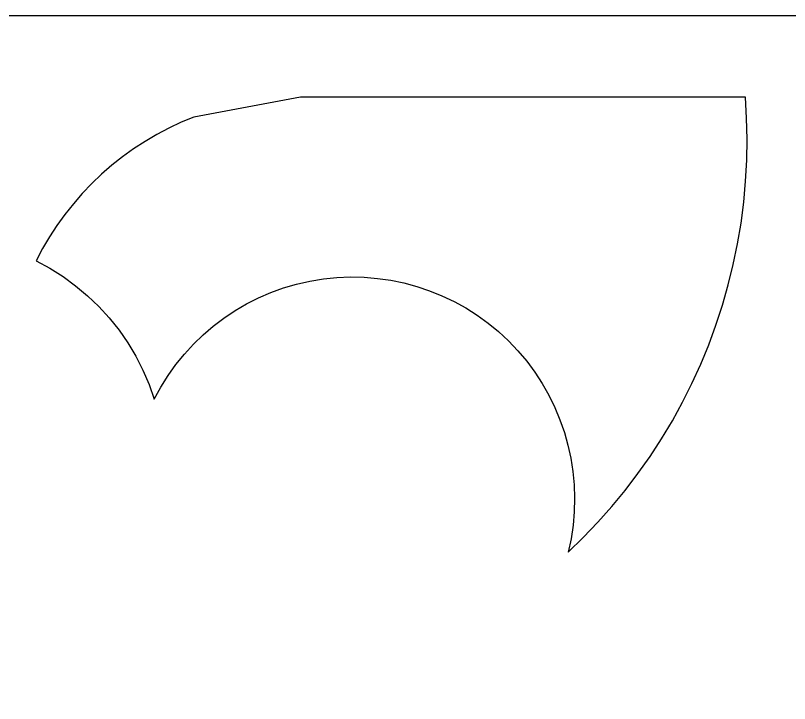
# Model space of a CAD drawing. Header units: centimetres. Extents: x -27 to -14.7, y 2.8 to 9.
# Drawn here: x -22.21 to -20.433, y 7.422 to 9.001 of the extents above; entities that cross this region are included whole.
import ezdxf

# ---------------------------------------------------------------- set-up
doc = ezdxf.new("R2010")
doc.units = ezdxf.units.CM
doc.header["$MEASUREMENT"] = 0
doc.layers.add('layer 1', color=7, linetype='Continuous')

msp = doc.modelspace()

# ---------------------------------------------------------------- linework, layer by layer
at = {"layer": 'layer 1', "color": 250}
for points, knots in [([(-26.99914, 2.79014), (-26.99914, 2.79014), (-14.72739, 2.79014), (-14.72739, 2.79014), (-14.72739, 2.79014), (-14.72739, 2.79014), (-14.72739, 9.00077), (-14.72739, 9.00077), (-14.72739, 9.00077), (-14.72739, 9.00077), (-26.99914, 9.00077), (-26.99914, 9.00077), (-26.99914, 9.00077), (-26.99914, 9.00077), (-26.99914, 2.79014), (-26.99914, 2.79014)], [0, 0, 0, 0, 0.2, 0.2, 0.2, 0.2, 0.4, 0.4, 0.4, 0.4, 0.6, 0.6, 0.6, 0.6, 1, 1, 1, 1]), ([(-20.87321, 7.83753), (-20.87321, 7.83753), (-20.90664, 7.80265), (-20.90664, 7.80265), (-20.90664, 7.80265), (-20.90664, 7.80265), (-20.94139, 7.76904), (-20.94139, 7.76904), (-20.94139, 7.76904), (-20.94139, 7.76904), (-20.9348, 7.79979), (-20.9348, 7.79979), (-20.9348, 7.79979), (-20.9348, 7.79979), (-20.93016, 7.83069), (-20.93016, 7.83069), (-20.93016, 7.83069), (-20.93016, 7.83069), (-20.92743, 7.86167), (-20.92743, 7.86167), (-20.92743, 7.86167), (-20.92743, 7.86167), (-20.92659, 7.89261), (-20.92659, 7.89261), (-20.92659, 7.89261), (-20.92659, 7.89261), (-20.92763, 7.92341), (-20.92763, 7.92341), (-20.92763, 7.92341), (-20.92763, 7.92341), (-20.93051, 7.95402), (-20.93051, 7.95402), (-20.93051, 7.95402), (-20.93051, 7.95402), (-20.93523, 7.98436), (-20.93523, 7.98436), (-20.93523, 7.98436), (-20.93523, 7.98436), (-20.94176, 8.01436), (-20.94176, 8.01436), (-20.94176, 8.01436), (-20.94176, 8.01436), (-20.95008, 8.04389), (-20.95008, 8.04389), (-20.95008, 8.04389), (-20.95008, 8.04389), (-20.96017, 8.07286), (-20.96017, 8.07286), (-20.96017, 8.07286), (-20.96017, 8.07286), (-20.97201, 8.10127), (-20.97201, 8.10127), (-20.97201, 8.10127), (-20.97201, 8.10127), (-20.98558, 8.12893), (-20.98558, 8.12893), (-20.98558, 8.12893), (-20.98558, 8.12893), (-21.00085, 8.15583), (-21.00085, 8.15583), (-21.00085, 8.15583), (-21.00085, 8.15583), (-21.01781, 8.1819), (-21.01781, 8.1819), (-21.01781, 8.1819), (-21.01781, 8.1819), (-21.03643, 8.20698), (-21.03643, 8.20698), (-21.03643, 8.20698), (-21.03643, 8.20698), (-21.0567, 8.23107), (-21.0567, 8.23107), (-21.0567, 8.23107), (-21.0567, 8.23107), (-21.0784, 8.25381), (-21.0784, 8.25381), (-21.0784, 8.25381), (-21.0784, 8.25381), (-21.10132, 8.27509), (-21.10132, 8.27509), (-21.10132, 8.27509), (-21.10132, 8.27509), (-21.12536, 8.29478), (-21.12536, 8.29478), (-21.12536, 8.29478), (-21.12536, 8.29478), (-21.15044, 8.31292), (-21.15044, 8.31292), (-21.15044, 8.31292), (-21.15044, 8.31292), (-21.17648, 8.32943), (-21.17648, 8.32943), (-21.17648, 8.32943), (-21.17648, 8.32943), (-21.2034, 8.34429), (-21.2034, 8.34429), (-21.2034, 8.34429), (-21.2034, 8.34429), (-21.23112, 8.35746), (-21.23112, 8.35746), (-21.23112, 8.35746), (-21.23112, 8.35746), (-21.25957, 8.36899), (-21.25957, 8.36899), (-21.25957, 8.36899), (-21.25957, 8.36899), (-21.28865, 8.37874), (-21.28865, 8.37874), (-21.28865, 8.37874), (-21.28865, 8.37874), (-21.31829, 8.38676), (-21.31829, 8.38676), (-21.31829, 8.38676), (-21.31829, 8.38676), (-21.34842, 8.39295), (-21.34842, 8.39295), (-21.34842, 8.39295), (-21.34842, 8.39295), (-21.37893, 8.39735), (-21.37893, 8.39735), (-21.37893, 8.39735), (-21.37893, 8.39735), (-21.40977, 8.39989), (-21.40977, 8.39989), (-21.40977, 8.39989), (-21.40977, 8.39989), (-21.44084, 8.40059), (-21.44084, 8.40059), (-21.44084, 8.40059), (-21.44084, 8.40059), (-21.47207, 8.39932), (-21.47207, 8.39932), (-21.47207, 8.39932), (-21.47207, 8.39932), (-21.50337, 8.39613), (-21.50337, 8.39613), (-21.50337, 8.39613), (-21.50337, 8.39613), (-21.53442, 8.39107), (-21.53442, 8.39107), (-21.53442, 8.39107), (-21.53442, 8.39107), (-21.56489, 8.38408), (-21.56489, 8.38408), (-21.56489, 8.38408), (-21.56489, 8.38408), (-21.5947, 8.37532), (-21.5947, 8.37532), (-21.5947, 8.37532), (-21.5947, 8.37532), (-21.62381, 8.36482), (-21.62381, 8.36482), (-21.62381, 8.36482), (-21.62381, 8.36482), (-21.65212, 8.35263), (-21.65212, 8.35263), (-21.65212, 8.35263), (-21.65212, 8.35263), (-21.67958, 8.33876), (-21.67958, 8.33876), (-21.67958, 8.33876), (-21.67958, 8.33876), (-21.7061, 8.32328), (-21.7061, 8.32328), (-21.7061, 8.32328), (-21.7061, 8.32328), (-21.73163, 8.30627), (-21.73163, 8.30627), (-21.73163, 8.30627), (-21.73163, 8.30627), (-21.75608, 8.28775), (-21.75608, 8.28775), (-21.75608, 8.28775), (-21.75608, 8.28775), (-21.77939, 8.26778), (-21.77939, 8.26778), (-21.77939, 8.26778), (-21.77939, 8.26778), (-21.80151, 8.2464), (-21.80151, 8.2464), (-21.80151, 8.2464), (-21.80151, 8.2464), (-21.82233, 8.22367), (-21.82233, 8.22367), (-21.82233, 8.22367), (-21.82233, 8.22367), (-21.84181, 8.19962), (-21.84181, 8.19962), (-21.84181, 8.19962), (-21.84181, 8.19962), (-21.85987, 8.17431), (-21.85987, 8.17431), (-21.85987, 8.17431), (-21.85987, 8.17431), (-21.87645, 8.14782), (-21.87645, 8.14782), (-21.87645, 8.14782), (-21.87645, 8.14782), (-21.89146, 8.12016), (-21.89146, 8.12016), (-21.89146, 8.12016), (-21.89146, 8.12016), (-21.90338, 8.15391), (-21.90338, 8.15391), (-21.90338, 8.15391), (-21.90338, 8.15391), (-21.91751, 8.18668), (-21.91751, 8.18668), (-21.91751, 8.18668), (-21.91751, 8.18668), (-21.93377, 8.21851), (-21.93377, 8.21851), (-21.93377, 8.21851), (-21.93377, 8.21851), (-21.95216, 8.24917), (-21.95216, 8.24917), (-21.95216, 8.24917), (-21.95216, 8.24917), (-21.97254, 8.27856), (-21.97254, 8.27856), (-21.97254, 8.27856), (-21.97254, 8.27856), (-21.99483, 8.3065), (-21.99483, 8.3065), (-21.99483, 8.3065), (-21.99483, 8.3065), (-22.0189, 8.33285), (-22.0189, 8.33285), (-22.0189, 8.33285), (-22.0189, 8.33285), (-22.04472, 8.3576), (-22.04472, 8.3576), (-22.04472, 8.3576), (-22.04472, 8.3576), (-22.07213, 8.38057), (-22.07213, 8.38057), (-22.07213, 8.38057), (-22.07213, 8.38057), (-22.10097, 8.40166), (-22.10097, 8.40166), (-22.10097, 8.40166), (-22.10097, 8.40166), (-22.13115, 8.42074), (-22.13115, 8.42074), (-22.13115, 8.42074), (-22.13115, 8.42074), (-22.16257, 8.43781), (-22.16257, 8.43781), (-22.16257, 8.43781), (-22.16257, 8.43781), (-22.14795, 8.46556), (-22.14795, 8.46556), (-22.14795, 8.46556), (-22.14795, 8.46556), (-22.1321, 8.49256), (-22.1321, 8.49256), (-22.1321, 8.49256), (-22.1321, 8.49256), (-22.11503, 8.51877), (-22.11503, 8.51877), (-22.11503, 8.51877), (-22.11503, 8.51877), (-22.09677, 8.54413), (-22.09677, 8.54413), (-22.09677, 8.54413), (-22.09677, 8.54413), (-22.07738, 8.56865), (-22.07738, 8.56865), (-22.07738, 8.56865), (-22.07738, 8.56865), (-22.05685, 8.59222), (-22.05685, 8.59222), (-22.05685, 8.59222), (-22.05685, 8.59222), (-22.03523, 8.61487), (-22.03523, 8.61487), (-22.03523, 8.61487), (-22.03523, 8.61487), (-22.01256, 8.63653), (-22.01256, 8.63653), (-22.01256, 8.63653), (-22.01256, 8.63653), (-21.9889, 8.6571), (-21.9889, 8.6571), (-21.9889, 8.6571), (-21.9889, 8.6571), (-21.96436, 8.67656), (-21.96436, 8.67656), (-21.96436, 8.67656), (-21.96436, 8.67656), (-21.93898, 8.69479), (-21.93898, 8.69479), (-21.93898, 8.69479), (-21.93898, 8.69479), (-21.9128, 8.71186), (-21.9128, 8.71186), (-21.9128, 8.71186), (-21.9128, 8.71186), (-21.88584, 8.7277), (-21.88584, 8.7277), (-21.88584, 8.7277), (-21.88584, 8.7277), (-21.85819, 8.74228), (-21.85819, 8.74228), (-21.85819, 8.74228), (-21.85819, 8.74228), (-21.82985, 8.75555), (-21.82985, 8.75555), (-21.82985, 8.75555), (-21.82985, 8.75555), (-21.80088, 8.76755), (-21.80088, 8.76755), (-21.80088, 8.76755), (-21.80088, 8.76755), (-21.55614, 8.81326), (-21.55614, 8.81326), (-21.55614, 8.81326), (-21.55614, 8.81326), (-20.53433, 8.81326), (-20.53433, 8.81326), (-20.53433, 8.81326), (-20.53433, 8.81326), (-20.53152, 8.76497), (-20.53152, 8.76497), (-20.53152, 8.76497), (-20.53152, 8.76497), (-20.53051, 8.71669), (-20.53051, 8.71669), (-20.53051, 8.71669), (-20.53051, 8.71669), (-20.53131, 8.6684), (-20.53131, 8.6684), (-20.53131, 8.6684), (-20.53131, 8.6684), (-20.5339, 8.62021), (-20.5339, 8.62021), (-20.5339, 8.62021), (-20.5339, 8.62021), (-20.5383, 8.57216), (-20.5383, 8.57216), (-20.5383, 8.57216), (-20.5383, 8.57216), (-20.54449, 8.5243), (-20.54449, 8.5243), (-20.54449, 8.5243), (-20.54449, 8.5243), (-20.55248, 8.47667), (-20.55248, 8.47667), (-20.55248, 8.47667), (-20.55248, 8.47667), (-20.56224, 8.42927), (-20.56224, 8.42927), (-20.56224, 8.42927), (-20.56224, 8.42927), (-20.57378, 8.38235), (-20.57378, 8.38235), (-20.57378, 8.38235), (-20.57378, 8.38235), (-20.58705, 8.33589), (-20.58705, 8.33589), (-20.58705, 8.33589), (-20.58705, 8.33589), (-20.60204, 8.29), (-20.60204, 8.29), (-20.60204, 8.29), (-20.60204, 8.29), (-20.61871, 8.24472), (-20.61871, 8.24472), (-20.61871, 8.24472), (-20.61871, 8.24472), (-20.63708, 8.20009), (-20.63708, 8.20009), (-20.63708, 8.20009), (-20.63708, 8.20009), (-20.65711, 8.15616), (-20.65711, 8.15616), (-20.65711, 8.15616), (-20.65711, 8.15616), (-20.67878, 8.11299), (-20.67878, 8.11299), (-20.67878, 8.11299), (-20.67878, 8.11299), (-20.70207, 8.07061), (-20.70207, 8.07061), (-20.70207, 8.07061), (-20.70207, 8.07061), (-20.72693, 8.02912), (-20.72693, 8.02912), (-20.72693, 8.02912), (-20.72693, 8.02912), (-20.7533, 7.98867), (-20.7533, 7.98867), (-20.7533, 7.98867), (-20.7533, 7.98867), (-20.78115, 7.94919), (-20.78115, 7.94919), (-20.78115, 7.94919), (-20.78115, 7.94919), (-20.81044, 7.91085), (-20.81044, 7.91085), (-20.81044, 7.91085), (-20.81044, 7.91085), (-20.84113, 7.87363), (-20.84113, 7.87363), (-20.84113, 7.87363), (-20.84113, 7.87363), (-20.87321, 7.83753), (-20.87321, 7.83753)], [0, 0, 0, 0, 0.0097087, 0.0097087, 0.0097087, 0.0097087, 0.0194175, 0.0194175, 0.0194175, 0.0194175, 0.0291262, 0.0291262, 0.0291262, 0.0291262, 0.038835, 0.038835, 0.038835, 0.038835, 0.0485437, 0.0485437, 0.0485437, 0.0485437, 0.0582524, 0.0582524, 0.0582524, 0.0582524, 0.0679612, 0.0679612, 0.0679612, 0.0679612, 0.0776699, 0.0776699, 0.0776699, 0.0776699, 0.0873786, 0.0873786, 0.0873786, 0.0873786, 0.0970874, 0.0970874, 0.0970874, 0.0970874, 0.1067961, 0.1067961, 0.1067961, 0.1067961, 0.1165049, 0.1165049, 0.1165049, 0.1165049, 0.1262136, 0.1262136, 0.1262136, 0.1262136, 0.1359223, 0.1359223, 0.1359223, 0.1359223, 0.1456311, 0.1456311, 0.1456311, 0.1456311, 0.1553398, 0.1553398, 0.1553398, 0.1553398, 0.1650485, 0.1650485, 0.1650485, 0.1650485, 0.1747573, 0.1747573, 0.1747573, 0.1747573, 0.184466, 0.184466, 0.184466, 0.184466, 0.1941748, 0.1941748, 0.1941748, 0.1941748, 0.2038835, 0.2038835, 0.2038835, 0.2038835, 0.2135922, 0.2135922, 0.2135922, 0.2135922, 0.223301, 0.223301, 0.223301, 0.223301, 0.2330097, 0.2330097, 0.2330097, 0.2330097, 0.2427184, 0.2427184, 0.2427184, 0.2427184, 0.2524272, 0.2524272, 0.2524272, 0.2524272, 0.2621359, 0.2621359, 0.2621359, 0.2621359, 0.2718447, 0.2718447, 0.2718447, 0.2718447, 0.2815534, 0.2815534, 0.2815534, 0.2815534, 0.2912621, 0.2912621, 0.2912621, 0.2912621, 0.3009709, 0.3009709, 0.3009709, 0.3009709, 0.3106796, 0.3106796, 0.3106796, 0.3106796, 0.3203883, 0.3203883, 0.3203883, 0.3203883, 0.3300971, 0.3300971, 0.3300971, 0.3300971, 0.3398058, 0.3398058, 0.3398058, 0.3398058, 0.3495146, 0.3495146, 0.3495146, 0.3495146, 0.3592233, 0.3592233, 0.3592233, 0.3592233, 0.368932, 0.368932, 0.368932, 0.368932, 0.3786408, 0.3786408, 0.3786408, 0.3786408, 0.3883495, 0.3883495, 0.3883495, 0.3883495, 0.3980583, 0.3980583, 0.3980583, 0.3980583, 0.407767, 0.407767, 0.407767, 0.407767, 0.4174757, 0.4174757, 0.4174757, 0.4174757, 0.4271845, 0.4271845, 0.4271845, 0.4271845, 0.4368932, 0.4368932, 0.4368932, 0.4368932, 0.4466019, 0.4466019, 0.4466019, 0.4466019, 0.4563107, 0.4563107, 0.4563107, 0.4563107, 0.4660194, 0.4660194, 0.4660194, 0.4660194, 0.4757282, 0.4757282, 0.4757282, 0.4757282, 0.4854369, 0.4854369, 0.4854369, 0.4854369, 0.4951456, 0.4951456, 0.4951456, 0.4951456, 0.5048544, 0.5048544, 0.5048544, 0.5048544, 0.5145631, 0.5145631, 0.5145631, 0.5145631, 0.5242718, 0.5242718, 0.5242718, 0.5242718, 0.5339806, 0.5339806, 0.5339806, 0.5339806, 0.5436893, 0.5436893, 0.5436893, 0.5436893, 0.5533981, 0.5533981, 0.5533981, 0.5533981, 0.5631068, 0.5631068, 0.5631068, 0.5631068, 0.5728155, 0.5728155, 0.5728155, 0.5728155, 0.5825243, 0.5825243, 0.5825243, 0.5825243, 0.592233, 0.592233, 0.592233, 0.592233, 0.6019417, 0.6019417, 0.6019417, 0.6019417, 0.6116505, 0.6116505, 0.6116505, 0.6116505, 0.6213592, 0.6213592, 0.6213592, 0.6213592, 0.631068, 0.631068, 0.631068, 0.631068, 0.6407767, 0.6407767, 0.6407767, 0.6407767, 0.6504854, 0.6504854, 0.6504854, 0.6504854, 0.6601942, 0.6601942, 0.6601942, 0.6601942, 0.6699029, 0.6699029, 0.6699029, 0.6699029, 0.6796117, 0.6796117, 0.6796117, 0.6796117, 0.6893204, 0.6893204, 0.6893204, 0.6893204, 0.6990291, 0.6990291, 0.6990291, 0.6990291, 0.7087379, 0.7087379, 0.7087379, 0.7087379, 0.7184466, 0.7184466, 0.7184466, 0.7184466, 0.7281553, 0.7281553, 0.7281553, 0.7281553, 0.7378641, 0.7378641, 0.7378641, 0.7378641, 0.7475728, 0.7475728, 0.7475728, 0.7475728, 0.7572816, 0.7572816, 0.7572816, 0.7572816, 0.7669903, 0.7669903, 0.7669903, 0.7669903, 0.776699, 0.776699, 0.776699, 0.776699, 0.7864078, 0.7864078, 0.7864078, 0.7864078, 0.7961165, 0.7961165, 0.7961165, 0.7961165, 0.8058252, 0.8058252, 0.8058252, 0.8058252, 0.815534, 0.815534, 0.815534, 0.815534, 0.8252427, 0.8252427, 0.8252427, 0.8252427, 0.8349515, 0.8349515, 0.8349515, 0.8349515, 0.8446602, 0.8446602, 0.8446602, 0.8446602, 0.8543689, 0.8543689, 0.8543689, 0.8543689, 0.8640777, 0.8640777, 0.8640777, 0.8640777, 0.8737864, 0.8737864, 0.8737864, 0.8737864, 0.8834951, 0.8834951, 0.8834951, 0.8834951, 0.8932039, 0.8932039, 0.8932039, 0.8932039, 0.9029126, 0.9029126, 0.9029126, 0.9029126, 0.9126214, 0.9126214, 0.9126214, 0.9126214, 0.9223301, 0.9223301, 0.9223301, 0.9223301, 0.9320388, 0.9320388, 0.9320388, 0.9320388, 0.9417476, 0.9417476, 0.9417476, 0.9417476, 0.9514563, 0.9514563, 0.9514563, 0.9514563, 0.961165, 0.961165, 0.961165, 0.961165, 0.9708738, 0.9708738, 0.9708738, 0.9708738, 0.9805825, 0.9805825, 0.9805825, 0.9805825, 1, 1, 1, 1])]:
    msp.add_open_spline(points, degree=3, knots=knots, dxfattribs=at)

doc.saveas('drawing.dxf')
